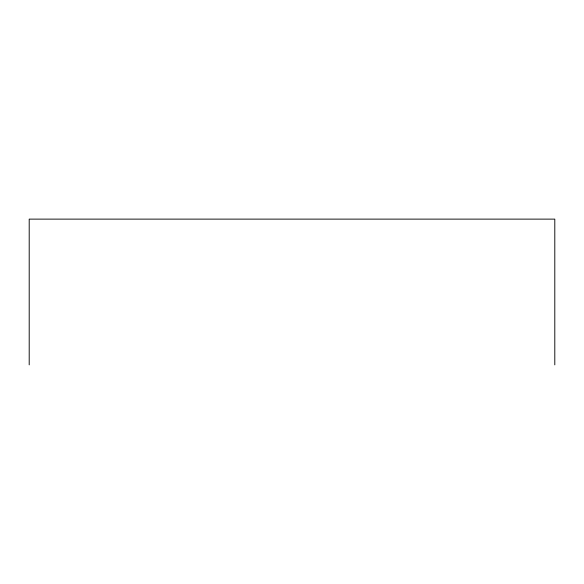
<?xml version="1.0" encoding="UTF-8"?>
<svg xmlns="http://www.w3.org/2000/svg" width="584" height="584" viewBox="0 0 584 584"><rect width="100%" height="100%" fill="white"/><g stroke="black" fill="none" stroke-linecap="round" stroke-linejoin="round"><path stroke-width="0.88" d="M554.8 364.876L554.8 219.124L29.2 219.124L29.2 364.876"/></g></svg>
